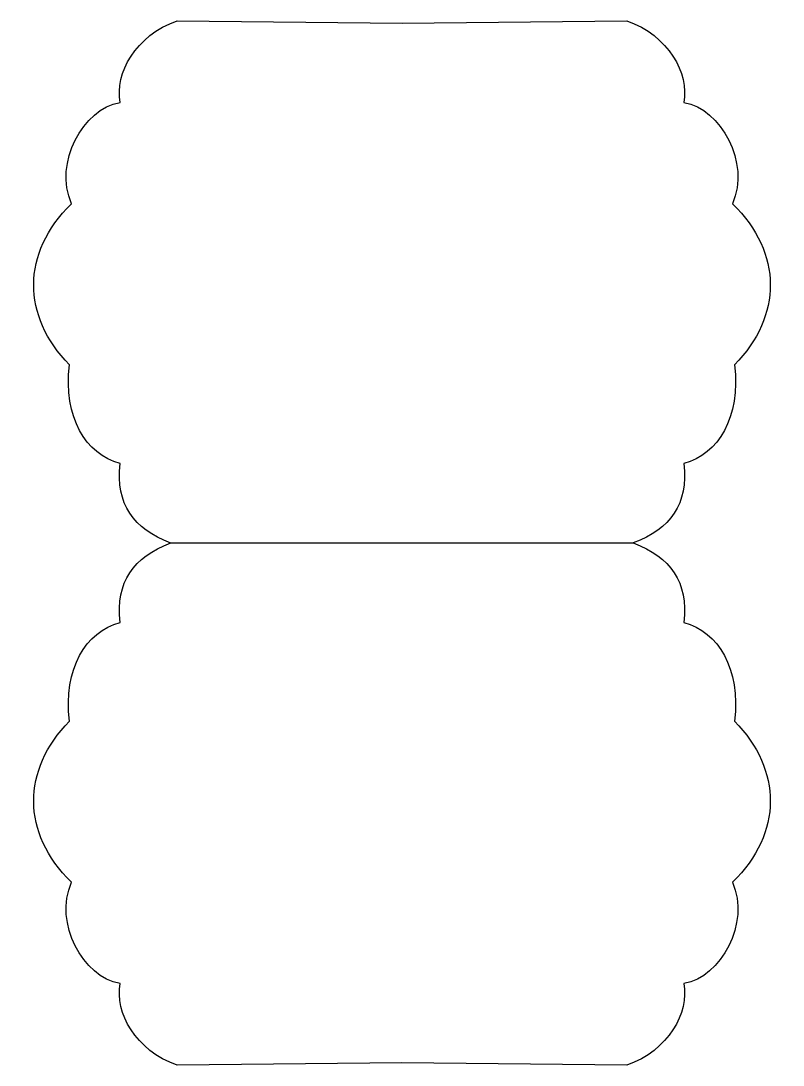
# Model space of a CAD drawing. Header units: centimetres. Extents: x -4.2 to 4.2, y -5.7 to 5.7.
import ezdxf

# ---------------------------------------------------------------- set-up
doc = ezdxf.new("R2010")
doc.units = ezdxf.units.CM
doc.header["$MEASUREMENT"] = 0
doc.layers.add('Camada 1', color=7, linetype='Continuous')

msp = doc.modelspace()

# ---------------------------------------------------------------- linework, layer by layer
at = {"layer": 'Camada 1'}
for points, knots in [([(2.54307, -0.00001), (2.95886, 0.15776), (3.1468, 0.42282), (3.10086, 0.87267), (3.10086, 0.87267), (3.48072, 0.9785), (3.72295, 1.3789), (3.65865, 1.96125), (3.65865, 1.96125), (4.1794, 2.49531), (4.19168, 3.189), (3.63463, 3.73062), (3.63463, 3.73062), (3.83264, 4.18277), (3.50782, 4.77604), (3.10086, 4.84621), (3.10086, 4.84621), (3.15539, 5.1627), (2.93545, 5.58534), (2.4711, 5.7429), (2.4711, 5.7429), (2.4711, 5.7429), (0, 5.7189), (0, 5.7189), (0, 5.7189), (0, 5.7189), (-2.47105, 5.7429), (-2.47105, 5.7429), (-2.47105, 5.7429), (-2.93547, 5.58534), (-3.15542, 5.1627), (-3.10086, 4.8462), (-3.10086, 4.8462), (-3.50785, 4.77603), (-3.83267, 4.18276), (-3.63469, 3.73061), (-3.63469, 3.73061), (-4.19172, 3.18898), (-4.17941, 2.49532), (-3.65866, 1.96124), (-3.65866, 1.96124), (-3.72295, 1.37889), (-3.48075, 0.9785), (-3.10087, 0.87266), (-3.10087, 0.87266), (-3.14683, 0.42282), (-2.95889, 0.15776), (-2.54305, -0.00002), (-2.54305, -0.00002), (-2.54305, -0.00002), (2.54307, -0.00001), (2.54307, -0.00001)], [0, 0, 0, 0, 0.07142857, 0.07142857, 0.07142857, 0.07142857, 0.14285714, 0.14285714, 0.14285714, 0.14285714, 0.21428571, 0.21428571, 0.21428571, 0.21428571, 0.28571429, 0.28571429, 0.28571429, 0.28571429, 0.35714286, 0.35714286, 0.35714286, 0.35714286, 0.42857143, 0.42857143, 0.42857143, 0.42857143, 0.5, 0.5, 0.5, 0.5, 0.57142857, 0.57142857, 0.57142857, 0.57142857, 0.64285714, 0.64285714, 0.64285714, 0.64285714, 0.71428571, 0.71428571, 0.71428571, 0.71428571, 0.78571429, 0.78571429, 0.78571429, 0.78571429, 0.85714286, 0.85714286, 0.85714286, 0.85714286, 1, 1, 1, 1]), ([(-2.54307, -0.00001), (-2.95892, -0.15778), (-3.14682, -0.42284), (-3.10089, -0.87269), (-3.10089, -0.87269), (-3.48078, -0.97852), (-3.72298, -1.37892), (-3.65868, -1.96127), (-3.65868, -1.96127), (-4.17946, -2.49533), (-4.19174, -3.18902), (-3.63471, -3.73064), (-3.63471, -3.73064), (-3.8327, -4.18279), (-3.50787, -4.77606), (-3.10089, -4.84623), (-3.10089, -4.84623), (-3.15545, -5.16272), (-2.9355, -5.58537), (-2.47108, -5.74293), (-2.47108, -5.74293), (-2.47108, -5.74293), (-0.00003, -5.71893), (-0.00003, -5.71893), (-0.00003, -5.71893), (-0.00003, -5.71893), (2.47107, -5.74293), (2.47107, -5.74293), (2.47107, -5.74293), (2.93544, -5.58537), (3.15536, -5.16273), (3.10086, -4.84623), (3.10086, -4.84623), (3.50782, -4.77606), (3.83264, -4.18279), (3.63463, -3.73064), (3.63463, -3.73064), (4.19171, -3.18901), (4.17941, -2.49535), (3.65865, -1.96127), (3.65865, -1.96127), (3.72294, -1.37892), (3.48072, -0.97853), (3.10086, -0.87269), (3.10086, -0.87269), (3.14679, -0.42285), (2.95886, -0.15779), (2.54307, -0.00001), (2.54307, -0.00001), (2.54307, -0.00001), (-2.54307, -0.00001), (-2.54307, -0.00001)], [0, 0, 0, 0, 0.07142857, 0.07142857, 0.07142857, 0.07142857, 0.14285714, 0.14285714, 0.14285714, 0.14285714, 0.21428571, 0.21428571, 0.21428571, 0.21428571, 0.28571429, 0.28571429, 0.28571429, 0.28571429, 0.35714286, 0.35714286, 0.35714286, 0.35714286, 0.42857143, 0.42857143, 0.42857143, 0.42857143, 0.5, 0.5, 0.5, 0.5, 0.57142857, 0.57142857, 0.57142857, 0.57142857, 0.64285714, 0.64285714, 0.64285714, 0.64285714, 0.71428571, 0.71428571, 0.71428571, 0.71428571, 0.78571429, 0.78571429, 0.78571429, 0.78571429, 0.85714286, 0.85714286, 0.85714286, 0.85714286, 1, 1, 1, 1]), ([(-2.54307, -0.00001), (-2.54307, -0.00001), (-2.54307, -0.00001), (-2.54307, -0.00001), (-2.54307, -0.00001), (-2.54307, -0.00001), (-2.54307, -0.00001), (-2.54307, -0.00001)], [0, 0, 0, 0, 0.33333333, 0.33333333, 0.33333333, 0.33333333, 1, 1, 1, 1]), ([(2.54307, -0.00001), (2.54307, -0.00001), (2.54307, -0.00001), (2.54307, -0.00001), (2.54307, -0.00001), (2.54307, -0.00001), (2.54307, -0.00001), (2.54307, -0.00001)], [0, 0, 0, 0, 0.33333333, 0.33333333, 0.33333333, 0.33333333, 1, 1, 1, 1])]:
    msp.add_open_spline(points, degree=3, knots=knots, dxfattribs=at)

doc.saveas('drawing.dxf')
